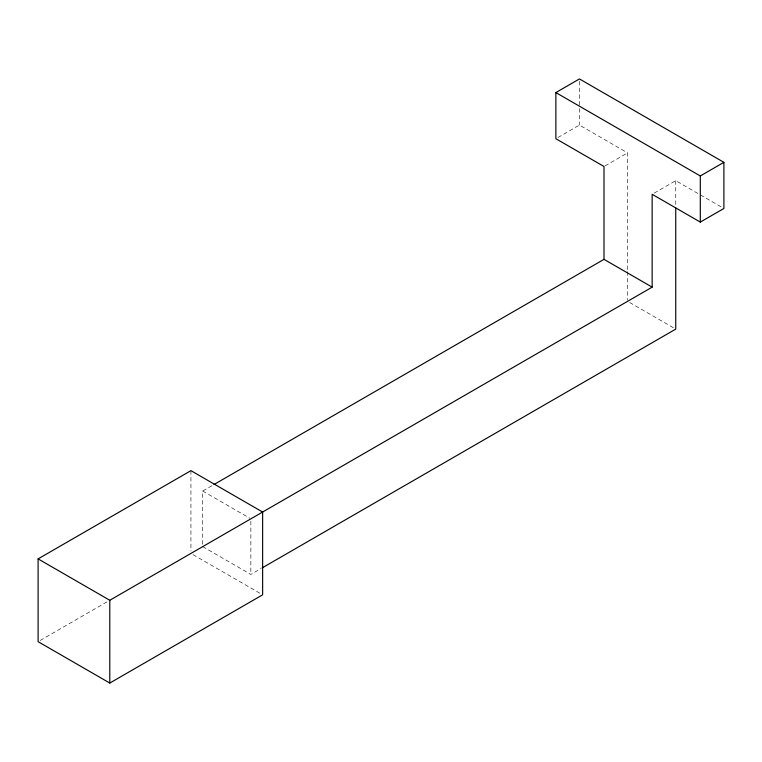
<?xml version="1.0" encoding="UTF-8"?>
<svg xmlns="http://www.w3.org/2000/svg" width="762" height="762" viewBox="0 0 762 762"><rect width="100%" height="100%" fill="white"/><g stroke="black" fill="none" stroke-linecap="round" stroke-linejoin="round"><path stroke-width="0.57" stroke-dasharray="3.81 2.86" d="M557.917 137.522L579.463 125.082L627.612 152.886L627.612 270.443M605.038 165.916L627.612 152.886M654.206 193.119L675.751 180.68L699.316 194.281M202.711 544.259L202.711 491.033L211.979 485.689M40.148 640.48L108.88 600.799M202.711 546.63L250.86 574.424L261.147 568.481M700.335 194.872L722.871 207.883M629.66 302.495L673.703 327.927M202.711 491.033L249.831 518.236M192.986 554.603L260.585 593.627M675.751 180.68L675.751 205.616M627.612 271.634L627.612 300.133M579.463 81.315L579.463 107.337M579.463 108.518L579.463 125.082M250.86 521.198L250.86 574.424M190.938 470.649L190.938 551.059"/><path stroke-width="1.14" d="M214.036 484.499L604.009 259.347L604.009 166.507L555.869 138.713L555.869 92.573L579.463 78.943L723.9 162.335L723.9 208.474L700.297 222.094L652.158 194.3L652.158 287.141L109.785 600.275L38.1 558.889L38.1 641.671L109.785 683.057L262.633 594.817L262.633 512.035L190.938 470.649L38.1 558.889M555.869 92.573L700.297 175.955L723.9 162.335M262.176 567.89L675.751 329.108L675.751 207.988M604.009 259.347L652.158 287.141M700.297 175.955L700.297 222.094M109.785 600.275L109.785 683.057"/></g></svg>
